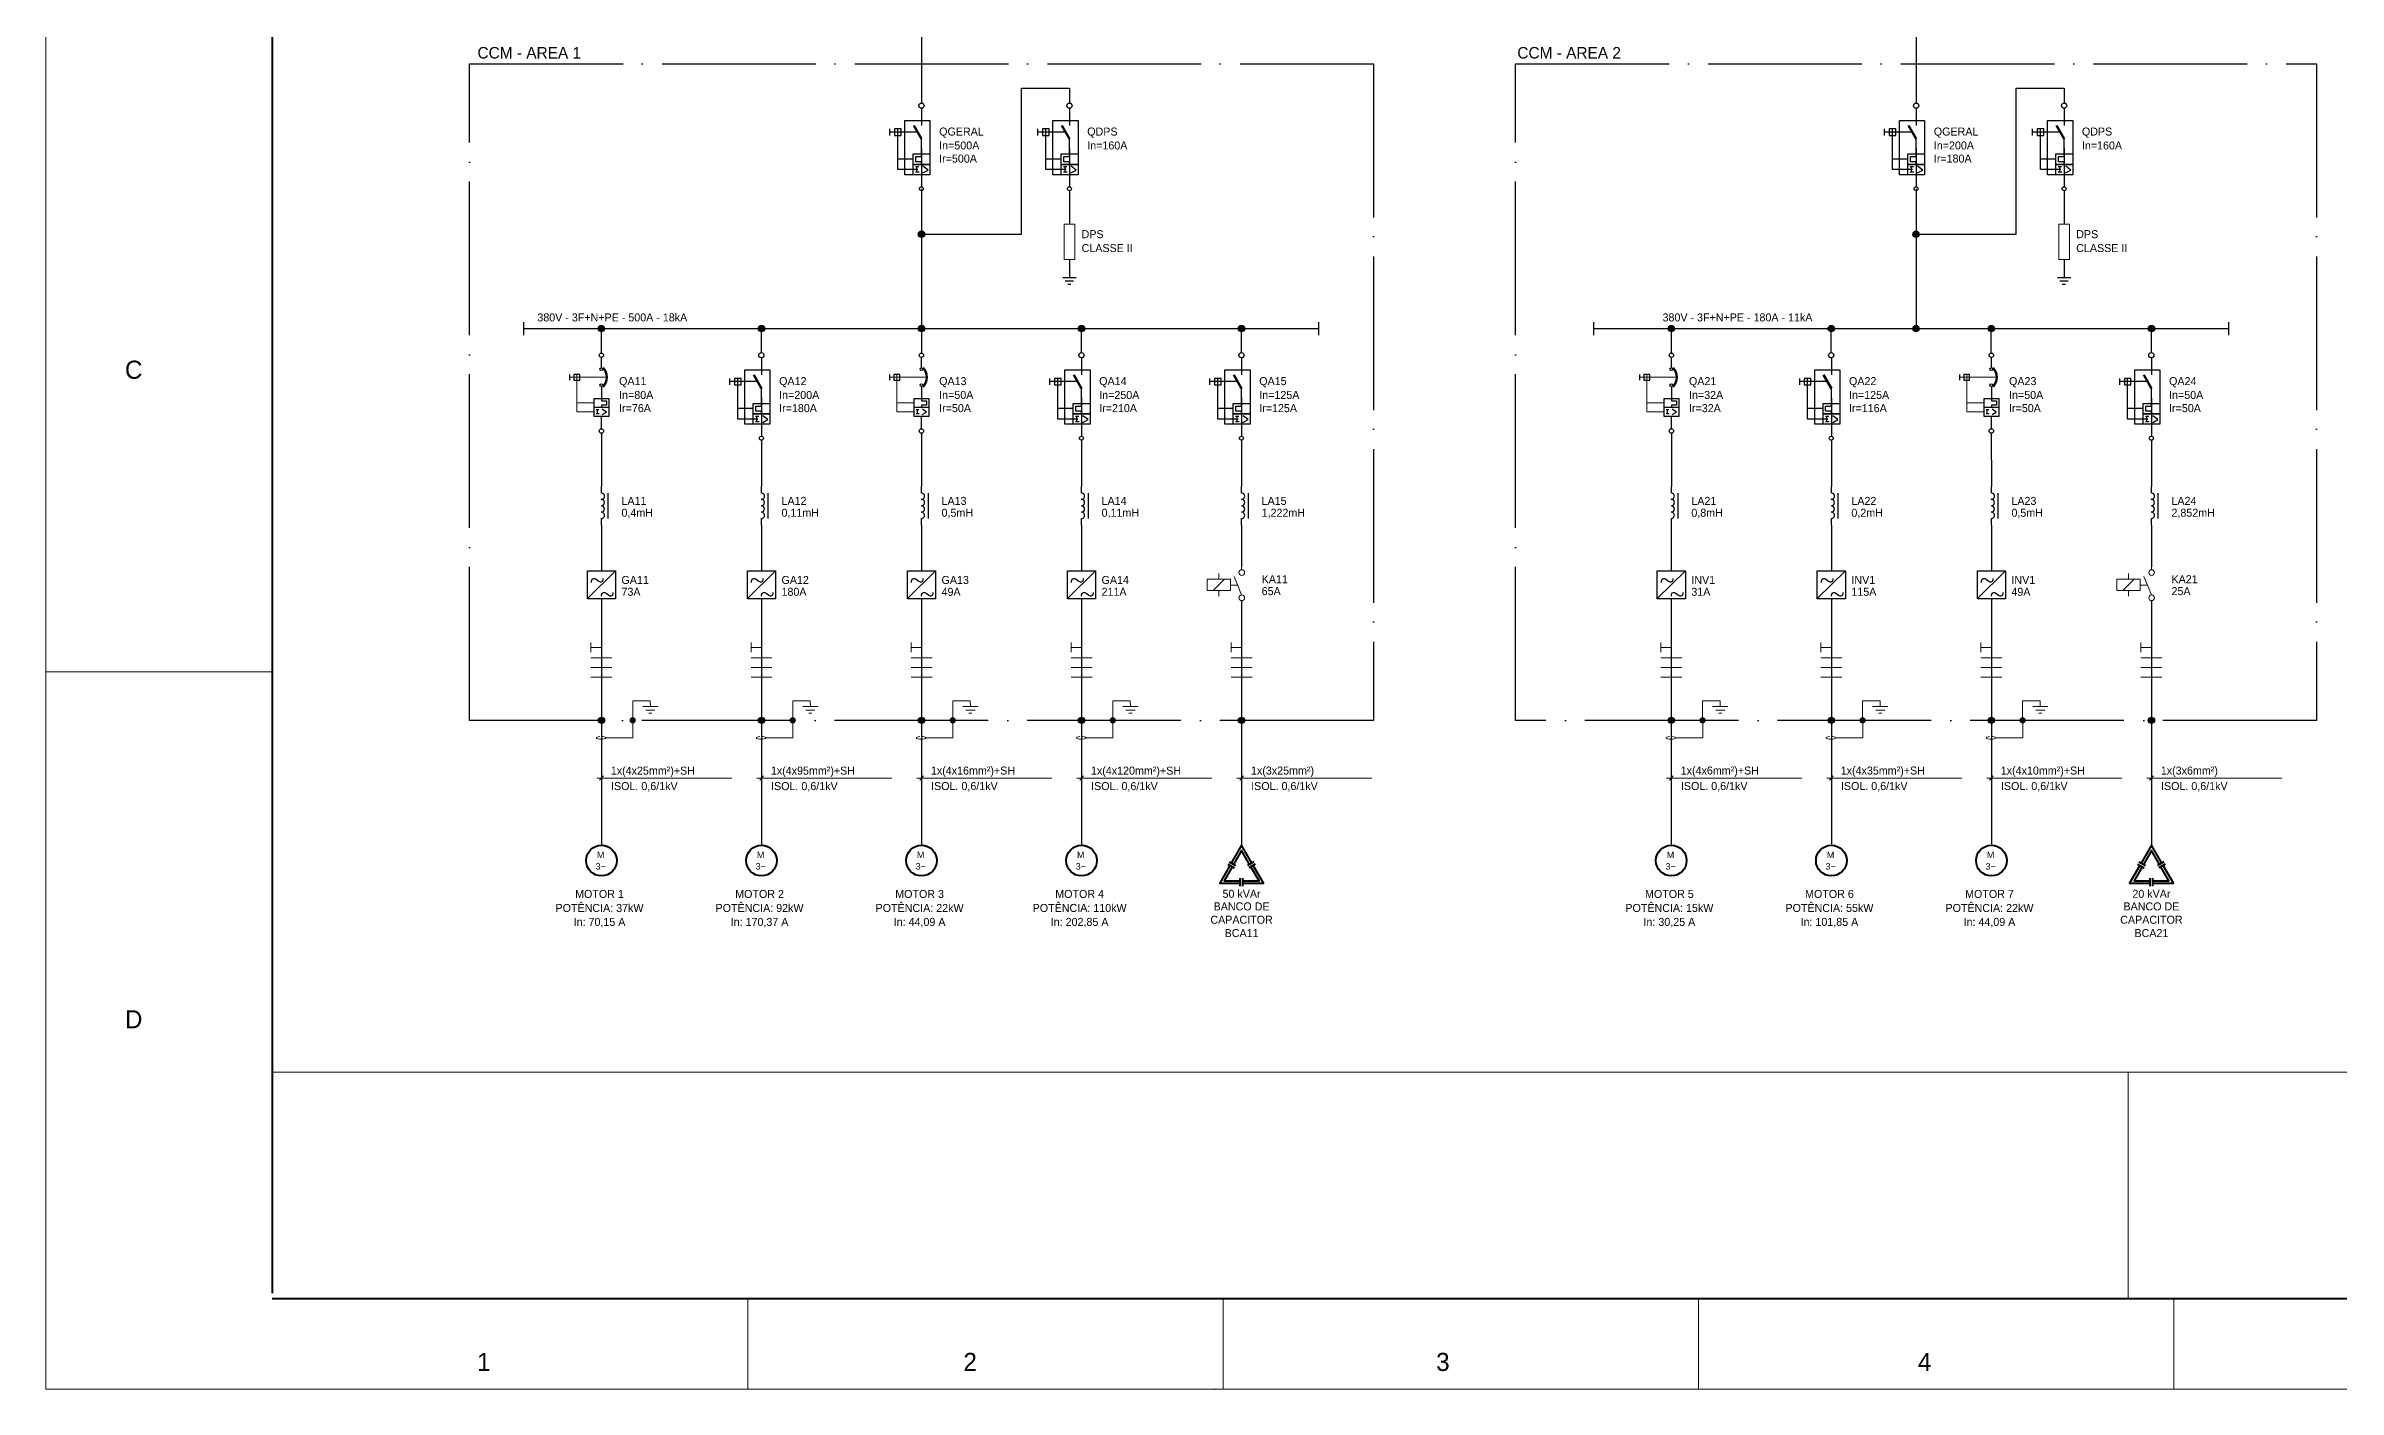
# Model space of a CAD drawing. Header units: millimetres. Extents: x 0 to 3814, y 0 to 420.
# Drawn here: x 1932 to 2290.1, y 0.1 to 209.9 of the extents above; entities that cross this region are included whole.
import ezdxf
from ezdxf.enums import TextEntityAlignment as Align

# ---------------------------------------------------------------- set-up
doc = ezdxf.new("R2010")
doc.units = ezdxf.units.MM
doc.linetypes.add('ACAD_ISO04W100', pattern=[30, 24, -3, 0, -3])
for name, color, linetype in [('CABOS', 7, 'Continuous'), ('CAIXA DE IDENT.', 7, 'ACAD_ISO04W100'), ('COMPONENTES', 7, 'Continuous'), ('Geometria', 7, 'Continuous'), ('PDF2_E-TXT20', 7, 'Continuous'), ('ROTAS', 1, 'Continuous'), ('TEXTO DES.', 7, 'Continuous')]:
    doc.layers.add(name, color=color, linetype=linetype)
doc.styles.add('PDF ArialMT', font='arial.ttf')
doc.styles.add('Style-INTL_ENGINEERING', font='INTL_ENGINEERING.shx')

# ---------------------------------------------------------------- blocks, each defined once
blk = doc.blocks.new('DISJ. CX. MOLDADA')
at = {"layer": 'COMPONENTES', "lineweight": 30}
for points in [[(6109.63, -961.07), (6109.63, -966.03), (6109.63, -968.14)], [(6096.45, -972.34), (6096.45, -969.58)], [(6108.02, -970.94), (6096.45, -970.94)], [(6108.15, -986.56), (6099.73, -986.56), (6099.73, -969.58)], [(6109.63, -984.4), (6109.63, -983.3), (6107.26, -983.3), (6107.26, -981.14), (6109.63, -981.14), (6109.63, -980.04), (6109.63, -973.77)], [(6106.16, -982.2), (6099.73, -982.2)], [(6109.63, -977.8), (6109.63, -993.76)], [(6107.13, -985.33), (6108.53, -985.33)], [(6107.13, -987.53), (6108.66, -987.53)], [(6107.73, -987.53), (6107.73, -985.33)], [(6110.18, -987.91), (6112.34, -986.73), (6110.23, -985.16)]]:
    blk.add_lwpolyline(points, dxfattribs=at)
for points in [[(6101.11, -969.58), (6098.35, -969.58), (6098.35, -972.34), (6101.11, -972.34)], [(6113.15, -988.72), (6102.69, -988.72), (6102.69, -966.03), (6113.15, -966.03)], [(6106.16, -980.04), (6113.15, -980.04), (6113.15, -984.4), (6106.16, -984.4)], [(6106.16, -984.4), (6113.15, -984.4), (6113.15, -988.72), (6106.16, -988.72)]]:
    blk.add_lwpolyline(points, close=True, dxfattribs=at)
at = {"layer": 'COMPONENTES', "lineweight": 50}
blk.add_lwpolyline([(6109.63, -973.77), (6106.41, -968.14)], dxfattribs=at)
at = {"layer": 'COMPONENTES', "lineweight": 30}
for centre, radius in [((6109.59, -959.94), 1.08), ((6109.59, -994.53), 0.826)]:
    blk.add_circle(centre, radius, dxfattribs=at)
blk = doc.blocks.new('DPS')
at = {"layer": 'COMPONENTES', "lineweight": 9}
blk.add_lwpolyline([(6107.39, -1001.64), (6111.88, -1001.64), (6111.88, -1016.33), (6107.39, -1016.33)], close=True, dxfattribs=at)
at = {"layer": 'COMPONENTES', "lineweight": 30}
for points in [[(6109.63, -1016.33), (6109.63, -1023.95)], [(6112.43, -1023.95), (6106.88, -1023.95)], [(6111.28, -1025.3), (6107.85, -1025.3)], [(6110.23, -1026.7), (6108.87, -1026.7)]]:
    blk.add_lwpolyline(points, dxfattribs=at)
blk = doc.blocks.new('Indutância')
at = {"layer": 'COMPONENTES', "lineweight": 30}
for p, q in [((5383.17, -1082.37), (5383.17, -1080.38)), ((5383.17, -1092.39), (5383.17, -1090.37))]:
    blk.add_line(p, q, dxfattribs=at)
blk.add_lwpolyline([(5383.12, -1088.36, 1), (5383.12, -1086.35, 1), (5383.12, -1084.34)], format="xyb", dxfattribs=at)
blk.add_lwpolyline([(5385.19, -1082.37), (5385.19, -1090.37)], dxfattribs=at)
for centre in [(5383.12, -1083.36), (5383.12, -1089.35)]:
    blk.add_arc(centre, 1.01, 269.99999, 90.00001, dxfattribs=at)
blk = doc.blocks.new('Inversor')
at = {"layer": 'COMPONENTES', "lineweight": 30}
for points in [[(5353.2, -1116.54), (5344.42, -1125.13)], [(5345.71, -1120.12), (5345.71, -1119.72), (5345.92, -1119.1), (5346.33, -1118.89), (5346.73, -1118.89), (5347.13, -1119.1), (5347.96, -1119.72), (5348.36, -1119.93), (5348.76, -1119.93), (5349.18, -1119.72), (5349.37, -1119.31), (5349.37, -1118.89)], [(5348.82, -1124.46), (5348.82, -1124.06), (5349.01, -1123.44), (5349.44, -1123.25), (5349.84, -1123.25), (5350.24, -1123.44), (5351.07, -1124.06), (5351.47, -1124.27), (5351.87, -1124.27), (5352.27, -1124.06), (5352.49, -1123.65), (5352.49, -1123.25)]]:
    blk.add_lwpolyline(points, dxfattribs=at)
blk.add_lwpolyline([(5344.42, -1116.54), (5353.2, -1116.54), (5353.2, -1125.22), (5344.42, -1125.22)], close=True, dxfattribs=at)
blk = doc.blocks.new('disjuntor motor')
at = {"layer": 'COMPONENTES', "lineweight": 30}
for points in [[(5611.23, -947.57), (5611.23, -944.35)], [(5601.35, -951.42), (5601.35, -949.64)], [(5611.23, -953.5), (5611.23, -957.14), (5611.23, -957.86), (5612.8, -957.86), (5612.8, -959.25), (5611.23, -959.25), (5611.23, -959.97)], [(5613.52, -959.97), (5608.95, -959.97)], [(5609.56, -960.57), (5610.41, -960.57)], [(5609.56, -961.88), (5610.49, -961.88)], [(5609.92, -961.88), (5609.92, -960.57)], [(5611.23, -966.66), (5611.23, -962.79)], [(5611.42, -962.13), (5612.74, -961.41), (5611.47, -960.44)]]:
    blk.add_lwpolyline(points, dxfattribs=at)
at = {"layer": 'COMPONENTES', "lineweight": 15}
for points in [[(5612.93, -950.53), (5601.35, -950.53)], [(5608.95, -961.37), (5603.49, -961.37), (5603.49, -949.64)], [(5608.95, -958.55), (5603.49, -958.55)]]:
    blk.add_lwpolyline(points, dxfattribs=at)
at = {"layer": 'COMPONENTES', "lineweight": 30}
for points in [[(5604.4, -949.64), (5602.6, -949.64), (5602.6, -951.42), (5604.4, -951.42)], [(5613.52, -957.14), (5613.52, -962.79), (5608.95, -962.79), (5608.95, -957.14)]]:
    blk.add_lwpolyline(points, close=True, dxfattribs=at)
for centre, radius in [((5611.18, -943.64), 0.688), ((5611.18, -947.98), 0.434), ((5611.18, -953.02), 0.434), ((5611.18, -967.31), 0.688)]:
    blk.add_circle(centre, radius, dxfattribs=at)
at = {"layer": 'COMPONENTES', "lineweight": 50}
blk.add_arc((5608.43, -950.5), 4.43, 318.04321, 41.95679, dxfattribs=at)
blk = doc.blocks.new('ATERRAMENTO')
at = {"layer": 'ROTAS'}
h = blk.add_hatch(color=256, dxfattribs=at)
h.dxf.hatch_style = 1
h.paths.add_polyline_path([(6647.54, -699.87, 1), (6649.51, -699.87, 1)])
at = {"layer": 'PDF2_E-TXT20', "lineweight": 9}
blk.add_line((6640.17, -705.36), (6648.56, -705.36), dxfattribs=at)
for points in [[(6654.04, -695.59), (6654, -693.83), (6648.52, -693.83), (6648.56, -705.36)], [(6651.67, -695.59), (6656.44, -695.59)], [(6652.63, -696.65), (6655.48, -696.65)], [(6653.58, -697.68), (6654.53, -697.68)]]:
    blk.add_lwpolyline(points, dxfattribs=at)
for points in [[(6638.21, -704.92), (6637.5, -704.98), (6637.06, -705.19), (6637.17, -705.4)], [(6637.17, -705.4), (6637.28, -705.61), (6637.92, -705.77), (6638.66, -705.77)], [(6638.66, -705.77), (6639.41, -705.77), (6640.05, -705.61), (6640.16, -705.4)], [(6640.16, -705.4), (6640.27, -705.19), (6639.83, -704.98), (6639.11, -704.92)]]:
    blk.add_open_spline(points, degree=3, dxfattribs=at)
blk = doc.blocks.new('MOTOR TRI')
at = {"layer": 'COMPONENTES', "lineweight": 40}
blk.add_circle((6638.76, -725.71), 4.79, dxfattribs=at)
at = {"layer": 'COMPONENTES', "char_height": 2.01, "attachment_point": 4, "style": 'PDF ArialMT'}
for s, insert in [('M', (6637.35, -723.9)), ('3~', (6636.93, -727.52))]:
    blk.add_mtext(s, dxfattribs=dict(at, insert=insert))
blk = doc.blocks.new('CONTATOR')
at = {"layer": 'Geometria', "color": 9, "lineweight": 13, "true_color": 0xbababa}
for points in [[(2280.37, 133.03), (2284, 133.03), (2284, 131.21), (2280.37, 131.21)], [(2280.37, 133.03), (2284, 133.03), (2284, 131.21), (2280.37, 131.21)], [(2280.37, 133.03), (2284, 133.03), (2284, 131.21), (2280.37, 131.21)], [(2280.37, 133.03), (2284, 133.03), (2284, 131.21), (2280.37, 131.21)], [(2283.06, 133.03), (2281.3, 131.21)], [(2282.18, 133.91), (2282.18, 133.03)], [(2284.57, 133.44), (2285.76, 130.54)], [(2282.18, 130.33), (2282.18, 131.21)], [(2284, 132.09), (2285.14, 132.09)]]:
    blk.add_lwpolyline(points, close=True, dxfattribs=at)
for points in [[(2281.3, 131.21), (2283.06, 133.03)], [(2282.18, 133.03), (2282.18, 133.91)], [(2285.76, 130.54), (2284.57, 133.44)], [(2285.76, 134.48), (2285.76, 134.94)], [(2282.18, 131.21), (2282.18, 130.33)], [(2285.14, 132.09), (2284, 132.09)], [(2285.76, 129.19), (2285.76, 129.66)]]:
    blk.add_lwpolyline(points, dxfattribs=at)
for centre in [(2285.78, 134.04), (2285.78, 134.04), (2285.78, 134.04), (2285.78, 130.1), (2285.78, 130.1), (2285.78, 130.1)]:
    blk.add_circle(centre, 0.44, dxfattribs=at)
blk = doc.blocks.new('BANCO DE CAPACITOR')
at = {"layer": 'COMPONENTES', "lineweight": 40}
for points in [[(5775.36, -1206.42), (5772.12, -1200.83), (5768.9, -1206.42)], [(5774.64, -1206.82), (5772.12, -1202.46), (5769.6, -1206.82)], [(5768.5, -1207.12), (5765.28, -1212.71), (5771.72, -1212.71)], [(5769.2, -1207.52), (5766.68, -1211.9), (5771.72, -1211.9)], [(5767.82, -1206.74), (5769.84, -1207.88)], [(5768.23, -1206.02), (5770.24, -1207.18)], [(5772.55, -1212.71), (5778.98, -1212.71), (5775.76, -1207.12)], [(5772.55, -1211.9), (5777.58, -1211.9), (5775.06, -1207.52)], [(5775.95, -1206.06), (5774.01, -1207.2)], [(5776.38, -1206.76), (5774.41, -1207.9)], [(5771.72, -1213.57), (5771.72, -1211.14)], [(5772.55, -1213.57), (5772.55, -1211.14)]]:
    blk.add_lwpolyline(points, dxfattribs=at)

msp = doc.modelspace()

# ---------------------------------------------------------------- hatches: boundary and pattern name
at = {"layer": 'ROTAS'}
h = msp.add_hatch(color=256, dxfattribs=at)
h.dxf.hatch_style = 1
h.paths.add_polyline_path([(2068.26, 180.48, 1), (2069.26, 180.48, 1)])
h = msp.add_hatch(color=256, dxfattribs=at)
h.dxf.hatch_style = 1
h.paths.add_polyline_path([(2223.63, 180.48, 1), (2224.63, 180.48, 1)])
h = msp.add_hatch(color=256, dxfattribs=at)
h.dxf.hatch_style = 1
h.paths.add_polyline_path([(2018.26, 165.74, 1), (2019.26, 165.74, 1)])
h = msp.add_hatch(color=256, dxfattribs=at)
h.dxf.hatch_style = 1
h.paths.add_polyline_path([(2043.27, 165.74, 1), (2044.27, 165.74, 1)])
h = msp.add_hatch(color=256, dxfattribs=at)
h.dxf.hatch_style = 1
h.paths.add_polyline_path([(2068.26, 165.74, 1), (2069.26, 165.74, 1)])
h = msp.add_hatch(color=256, dxfattribs=at)
h.dxf.hatch_style = 1
h.paths.add_polyline_path([(2093.26, 165.74, 1), (2094.26, 165.74, 1)])
h = msp.add_hatch(color=256, dxfattribs=at)
h.dxf.hatch_style = 1
h.paths.add_polyline_path([(2118.27, 165.74, 1), (2119.27, 165.74, 1)])
h = msp.add_hatch(color=256, dxfattribs=at)
h.dxf.hatch_style = 1
h.paths.add_polyline_path([(2185.41, 165.74, 1), (2186.41, 165.74, 1)])
h = msp.add_hatch(color=256, dxfattribs=at)
h.dxf.hatch_style = 1
h.paths.add_polyline_path([(2210.39, 165.74, 1), (2211.39, 165.74, 1)])
h = msp.add_hatch(color=256, dxfattribs=at)
h.dxf.hatch_style = 1
h.paths.add_polyline_path([(2223.63, 165.74, 1), (2224.63, 165.74, 1)])
h = msp.add_hatch(color=256, dxfattribs=at)
h.dxf.hatch_style = 1
h.paths.add_polyline_path([(2235.39, 165.74, 1), (2236.39, 165.74, 1)])
h = msp.add_hatch(color=256, dxfattribs=at)
h.dxf.hatch_style = 1
h.paths.add_polyline_path([(2260.41, 165.74, 1), (2261.41, 165.74, 1)])
h = msp.add_hatch(color=256, dxfattribs=at)
h.dxf.hatch_style = 1
h.paths.add_polyline_path([(2018.27, 104.54, 1), (2019.27, 104.54, 1)])
h = msp.add_hatch(color=256, dxfattribs=at)
h.dxf.hatch_style = 1
h.paths.add_polyline_path([(2043.27, 104.54, 1), (2044.27, 104.54, 1)])
h = msp.add_hatch(color=256, dxfattribs=at)
h.dxf.hatch_style = 1
h.paths.add_polyline_path([(2068.27, 104.54, 1), (2069.27, 104.54, 1)])
h = msp.add_hatch(color=256, dxfattribs=at)
h.dxf.hatch_style = 1
h.paths.add_polyline_path([(2093.27, 104.54, 1), (2094.27, 104.54, 1)])
h = msp.add_hatch(color=256, dxfattribs=at)
h.dxf.hatch_style = 1
h.paths.add_polyline_path([(2118.27, 104.54, 1), (2119.27, 104.54, 1)])
h = msp.add_hatch(color=256, dxfattribs=at)
h.dxf.hatch_style = 1
h.paths.add_polyline_path([(2185.4, 104.54, 1), (2186.4, 104.54, 1)])
h = msp.add_hatch(color=256, dxfattribs=at)
h.dxf.hatch_style = 1
h.paths.add_polyline_path([(2210.4, 104.54, 1), (2211.4, 104.54, 1)])
h = msp.add_hatch(color=256, dxfattribs=at)
h.dxf.hatch_style = 1
h.paths.add_polyline_path([(2235.4, 104.54, 1), (2236.4, 104.54, 1)])
h = msp.add_hatch(color=256, dxfattribs=at)
h.dxf.hatch_style = 1
h.paths.add_polyline_path([(2260.4, 104.54, 1), (2261.4, 104.54, 1)])

# ---------------------------------------------------------------- linework, layer by layer
at = {"color": 7, "linetype": 'Continuous', "lineweight": 0}
for p, q in [((1931.98, 0.05), (1931.98, 420.1)), ((1967.39, 112.13), (1932.04, 112.13)), ((1967.34, 49.55), (2257.26, 49.55)), ((2257.26, 14.26), (2257.26, 49.55)), ((2257.26, 49.55), (2511.84, 49.55)), ((2041.64, 0.05), (2041.64, 14.2)), ((2115.89, 0.05), (2115.89, 14.2)), ((2190.14, 0.05), (2190.14, 14.2)), ((2264.39, 14.2), (2264.39, 10.83)), ((2264.39, 0.05), (2264.39, 14.16)), ((2525.98, 0.05), (1931.98, 0.05)), ((2115.89, 0.05), (2115.89, 2.98))]:
    msp.add_line(p, q, dxfattribs=at)
at = {"color": 7, "linetype": 'Continuous', "lineweight": 40}
for p, q in [((1967.34, 405.95), (1967.34, 15.04)), ((2511.84, 14.16), (1967.34, 14.16))]:
    msp.add_line(p, q, dxfattribs=at)
at = {"color": 7, "linetype": 'Continuous', "lineweight": 0}
msp.add_point((2114.64, 0.05), dxfattribs=at)
at = {"layer": 'CAIXA DE IDENT.'}
for points in [[(1998.14, 207.11), (2139.37, 207.11), (2139.37, 104.54), (1998.14, 104.54)], [(2161.57, 207.11), (2286.69, 207.11), (2286.69, 104.54), (2161.57, 104.54)]]:
    msp.add_lwpolyline(points, close=True, dxfattribs=at)
at = {"layer": 'PDF2_E-TXT20', "lineweight": 9}
for points in [[(2017.14, 116.68), (2017.14, 115.17)], [(2017.14, 115.92), (2018.77, 115.92)], [(2042.14, 116.68), (2042.14, 115.17)], [(2042.14, 115.92), (2043.77, 115.92)], [(2067.14, 116.68), (2067.14, 115.17)], [(2067.14, 115.92), (2068.77, 115.92)], [(2092.14, 116.68), (2092.14, 115.17)], [(2092.14, 115.92), (2093.77, 115.92)], [(2117.14, 116.68), (2117.14, 115.17)], [(2117.14, 115.92), (2118.77, 115.92)], [(2184.27, 116.68), (2184.27, 115.17)], [(2184.27, 115.92), (2185.9, 115.92)], [(2209.27, 116.68), (2209.27, 115.17)], [(2209.27, 115.92), (2210.9, 115.92)], [(2234.27, 116.68), (2234.27, 115.17)], [(2234.27, 115.92), (2235.9, 115.92)], [(2259.27, 116.68), (2259.27, 115.17)], [(2259.27, 115.92), (2260.9, 115.92)], [(2017.14, 114.33), (2020.41, 114.33)], [(2020.41, 112.82), (2017.14, 112.82), (2020.41, 112.82)], [(2020.41, 111.3), (2017.14, 111.3), (2020.41, 111.3)], [(2042.14, 114.33), (2045.41, 114.33)], [(2045.41, 112.82), (2042.14, 112.82), (2045.41, 112.82)], [(2045.41, 111.3), (2042.14, 111.3), (2045.41, 111.3)], [(2067.14, 114.33), (2070.41, 114.33)], [(2070.41, 112.82), (2067.14, 112.82), (2070.41, 112.82)], [(2070.41, 111.3), (2067.14, 111.3), (2070.41, 111.3)], [(2092.14, 114.33), (2095.41, 114.33)], [(2095.41, 112.82), (2092.14, 112.82), (2095.41, 112.82)], [(2095.41, 111.3), (2092.14, 111.3), (2095.41, 111.3)], [(2117.14, 114.33), (2120.41, 114.33)], [(2120.41, 112.82), (2117.14, 112.82), (2120.41, 112.82)], [(2120.41, 111.3), (2117.14, 111.3), (2120.41, 111.3)], [(2184.27, 114.33), (2187.54, 114.33)], [(2187.54, 112.82), (2184.27, 112.82), (2187.54, 112.82)], [(2187.54, 111.3), (2184.27, 111.3), (2187.54, 111.3)], [(2209.27, 114.33), (2212.54, 114.33)], [(2212.54, 112.82), (2209.27, 112.82), (2212.54, 112.82)], [(2212.54, 111.3), (2209.27, 111.3), (2212.54, 111.3)], [(2234.27, 114.33), (2237.54, 114.33)], [(2237.54, 112.82), (2234.27, 112.82), (2237.54, 112.82)], [(2237.54, 111.3), (2234.27, 111.3), (2237.54, 111.3)], [(2259.27, 114.33), (2262.54, 114.33)], [(2262.54, 112.82), (2259.27, 112.82), (2262.54, 112.82)], [(2262.54, 111.3), (2259.27, 111.3), (2262.54, 111.3)]]:
    msp.add_lwpolyline(points, dxfattribs=at)
at = {"layer": 'ROTAS'}
for p, q in [((2224.13, 248.13), (2224.13, 200.97)), ((2068.76, 215.89), (2068.76, 200.97)), ((2084.39, 180.48), (2084.39, 203.33)), ((2084.39, 203.33), (2091.89, 203.33)), ((2091.89, 203.33), (2091.89, 200.97)), ((2239.76, 180.48), (2239.76, 203.33)), ((2239.76, 203.33), (2247.26, 203.33)), ((2247.26, 203.33), (2247.26, 200.97)), ((2068.76, 187.6), (2068.76, 161.98)), ((2224.13, 187.6), (2224.13, 165.74)), ((2068.76, 180.48), (2084.39, 180.48)), ((2224.13, 180.48), (2239.76, 180.48)), ((2006.65, 164.74), (2006.65, 166.74)), ((2006.65, 165.74), (2130.86, 165.74)), ((2018.76, 161.98), (2018.76, 165.74)), ((2043.77, 161.98), (2043.77, 165.74)), ((2093.76, 161.98), (2093.76, 165.74)), ((2118.77, 161.98), (2118.77, 165.74)), ((2130.86, 164.74), (2130.86, 166.74)), ((2173.8, 164.74), (2173.8, 166.74)), ((2173.8, 165.74), (2273, 165.74)), ((2185.91, 161.98), (2185.91, 165.74)), ((2210.89, 161.98), (2210.89, 165.74)), ((2235.89, 161.98), (2235.89, 165.74)), ((2260.91, 161.98), (2260.91, 165.74)), ((2273, 164.74), (2273, 166.74)), ((2018.76, 149.4), (2018.77, 141.05)), ((2043.77, 148.3), (2043.77, 141.05)), ((2068.76, 149.4), (2068.77, 141.05)), ((2093.77, 148.3), (2093.77, 141.05)), ((2118.77, 148.3), (2118.77, 141.05)), ((2185.91, 149.4), (2185.92, 141.05)), ((2210.9, 148.3), (2210.9, 141.05)), ((2235.89, 149.4), (2235.9, 141.05)), ((2260.9, 148.3), (2260.9, 141.05)), ((2018.77, 135.04), (2018.77, 127.88)), ((2043.77, 135.04), (2043.77, 127.88)), ((2068.77, 135.04), (2068.77, 127.88)), ((2093.77, 135.04), (2093.77, 127.88)), ((2118.77, 135.04), (2118.77, 128.54)), ((2185.9, 135.04), (2185.9, 127.88)), ((2210.9, 135.04), (2210.9, 127.88)), ((2235.9, 135.04), (2235.9, 127.88)), ((2260.9, 135.04), (2260.9, 128.54)), ((2018.77, 123.54), (2018.77, 104.54)), ((2043.77, 123.54), (2043.77, 104.54)), ((2068.77, 123.54), (2068.77, 104.54)), ((2093.77, 123.54), (2093.77, 104.54)), ((2118.77, 123.25), (2118.77, 104.54)), ((2185.9, 123.54), (2185.9, 104.54)), ((2210.9, 123.54), (2210.9, 104.54)), ((2235.9, 123.54), (2235.9, 104.54)), ((2260.93, 123.25), (2260.9, 104.54)), ((2018.77, 104.54), (2018.77, 85.03)), ((2043.77, 104.54), (2043.77, 85.03)), ((2068.77, 104.54), (2068.77, 85.03)), ((2093.77, 104.54), (2093.77, 85.03)), ((2118.77, 104.54), (2118.77, 85.03)), ((2185.9, 104.54), (2185.9, 85.03)), ((2210.9, 104.54), (2210.9, 85.03)), ((2235.9, 104.54), (2235.9, 85.03)), ((2260.9, 104.54), (2260.9, 85.03))]:
    msp.add_line(p, q, dxfattribs=at)
at = {"layer": 'ROTAS', "lineweight": 30}
for points in [[(2091.89, 187.29), (2091.89, 182.04)], [(2247.26, 187.29), (2247.26, 182.04)]]:
    msp.add_lwpolyline(points, dxfattribs=at)
at = {"layer": 'ROTAS', "lineweight": 9}
for points in [[(2018.04, 95.52), (2039.14, 95.52)], [(2018.49, 95.2), (2019.07, 95.85)], [(2043.04, 95.52), (2064.14, 95.52)], [(2043.49, 95.2), (2044.07, 95.85)], [(2068.04, 95.52), (2089.14, 95.52)], [(2068.49, 95.2), (2069.07, 95.85)], [(2093.04, 95.52), (2114.14, 95.52)], [(2093.49, 95.2), (2094.07, 95.85)], [(2118.04, 95.52), (2139.14, 95.52)], [(2118.49, 95.2), (2119.07, 95.85)], [(2185.17, 95.52), (2206.27, 95.52)], [(2185.62, 95.2), (2186.2, 95.85)], [(2210.17, 95.52), (2231.27, 95.52)], [(2210.62, 95.2), (2211.2, 95.85)], [(2235.17, 95.52), (2256.27, 95.52)], [(2235.62, 95.2), (2236.2, 95.85)], [(2260.17, 95.52), (2281.27, 95.52)], [(2260.62, 95.2), (2261.2, 95.85)]]:
    msp.add_lwpolyline(points, dxfattribs=at)
at = {"layer": 'ROTAS'}
for centre in [(2068.76, 180.48), (2224.13, 180.48), (2018.76, 165.74), (2043.77, 165.74), (2068.76, 165.74), (2093.76, 165.74), (2118.77, 165.74), (2185.91, 165.74), (2210.89, 165.74), (2224.13, 165.74), (2235.89, 165.74), (2260.91, 165.74), (2018.77, 104.54), (2043.77, 104.54), (2068.77, 104.54), (2093.77, 104.54), (2118.77, 104.54), (2185.9, 104.54), (2210.9, 104.54), (2235.9, 104.54), (2260.9, 104.54)]:
    msp.add_circle(centre, 0.5, dxfattribs=at)

# ---------------------------------------------------------------- block references
at = {"xscale": 0.5, "yscale": 0.5, "zscale": 0.5}
for p in [(-767.29, 685.44), (-625.16, 685.44)]:
    msp.add_blockref('BANCO DE CAPACITOR', p, dxfattribs=at)
at = {"layer": 'CAIXA DE IDENT.', "xscale": 0.5, "yscale": 0.5, "zscale": 0.5}
for p in [(-1300.61, 445.48), (-1275.61, 445.48), (-1250.61, 445.48), (-1225.61, 445.48), (-1133.48, 445.48), (-1108.48, 445.48), (-1083.48, 445.48)]:
    msp.add_blockref('MOTOR TRI', p, dxfattribs=at)
at = {"layer": 'COMPONENTES'}
for name, p, xscale, yscale, zscale in [('DISJ. CX. MOLDADA', (-222.34, 560.54), 0.375, 0.375, 0.375), ('DISJ. CX. MOLDADA', (-199.21, 560.54), 0.375, 0.375, 0.375), ('DISJ. CX. MOLDADA', (-66.96, 560.54), 0.375, 0.375, 0.375), ('DISJ. CX. MOLDADA', (-43.83, 560.54), 0.375, 0.375, 0.375), ('DPS', (-199.22, 557.65), 0.375, 0.375, 0.375), ('DPS', (-43.85, 557.65), 0.375, 0.375, 0.375), ('DISJ. CX. MOLDADA', (-247.34, 521.56), 0.375, 0.375, 0.375), ('DISJ. CX. MOLDADA', (-197.34, 521.56), 0.375, 0.375, 0.375), ('DISJ. CX. MOLDADA', (-172.34, 521.56), 0.375, 0.375, 0.375), ('DISJ. CX. MOLDADA', (-80.21, 521.56), 0.375, 0.375, 0.375), ('DISJ. CX. MOLDADA', (-30.21, 521.56), 0.375, 0.375, 0.375), ('ATERRAMENTO', (-1300.61, 454.48), 0.5, 0.5, 0.5), ('ATERRAMENTO', (-1275.61, 454.48), 0.5, 0.5, 0.5), ('ATERRAMENTO', (-1250.61, 454.48), 0.5, 0.5, 0.5), ('ATERRAMENTO', (-1225.61, 454.48), 0.5, 0.5, 0.5), ('ATERRAMENTO', (-1133.48, 454.48), 0.5, 0.5, 0.5), ('ATERRAMENTO', (-1108.48, 454.48), 0.5, 0.5, 0.5), ('ATERRAMENTO', (-1083.48, 454.48), 0.5, 0.5, 0.5)]:
    msp.add_blockref(name, p, dxfattribs=dict(at, xscale=xscale, yscale=yscale, zscale=zscale))
at = {"layer": 'ROTAS', "xscale": 0.5, "yscale": 0.5, "zscale": 0.5}
for name, p in [('disjuntor motor', (-786.83, 633.4)), ('disjuntor motor', (-736.83, 633.4)), ('disjuntor motor', (-619.68, 633.4)), ('disjuntor motor', (-569.7, 633.4)), ('Indutância', (-672.81, 681.24)), ('Indutância', (-647.81, 681.24)), ('Indutância', (-622.81, 681.24)), ('Indutância', (-597.81, 681.24)), ('Indutância', (-572.81, 681.24)), ('Indutância', (-505.68, 681.24)), ('Indutância', (-480.68, 681.24)), ('Indutância', (-455.68, 681.24)), ('Indutância', (-430.68, 681.24)), ('Inversor', (-655.63, 686.15)), ('Inversor', (-630.63, 686.15)), ('Inversor', (-605.63, 686.15)), ('Inversor', (-580.63, 686.15)), ('Inversor', (-488.5, 686.15)), ('Inversor', (-463.5, 686.15)), ('Inversor', (-438.5, 686.15))]:
    msp.add_blockref(name, p, dxfattribs=at)
at = {"layer": 'ROTAS'}
for p in [(-166.98, -6.41), (-24.85, -6.41)]:
    msp.add_blockref('CONTATOR', p, dxfattribs=at)

# ---------------------------------------------------------------- texts
at = {"color": 7, "linetype": 'Continuous', "lineweight": 0, "style": 'Style-INTL_ENGINEERING'}
for s, p in [('C', (1945.7, 159.32)), ('D', (1945.7, 57.84)), ('1', (2000.4, 4.31)), ('2', (2076.37, 4.31)), ('3', (2150.22, 4.31)), ('4', (2225.48, 4.31))]:
    msp.add_text(s, height=2.83, dxfattribs=at).set_placement(p, align=Align.MIDDLE_CENTER)
at = {"layer": 'CABOS', "style": 'Style-INTL_ENGINEERING'}
for s, p in [('1x(4x25mm²)+SH', (2020.24, 96.06)), ('1x(4x95mm²)+SH', (2045.24, 96.06)), ('1x(4x16mm²)+SH', (2070.24, 96.07)), ('1x(4x120mm²)+SH', (2095.24, 96.06)), ('1x(3x25mm²)', (2120.24, 96.07)), ('1x(4x6mm²)+SH', (2187.37, 96.07)), ('1x(4x35mm²)+SH', (2212.37, 96.07)), ('1x(4x10mm²)+SH', (2237.37, 96.07)), ('1x(3x6mm²)', (2262.37, 96.07)), ('ISOL. 0,6/1kV', (2020.27, 93.64)), ('ISOL. 0,6/1kV', (2045.27, 93.64)), ('ISOL. 0,6/1kV', (2070.27, 93.65)), ('ISOL. 0,6/1kV', (2095.27, 93.64)), ('ISOL. 0,6/1kV', (2120.27, 93.65)), ('ISOL. 0,6/1kV', (2187.4, 93.65)), ('ISOL. 0,6/1kV', (2212.4, 93.65)), ('ISOL. 0,6/1kV', (2237.4, 93.65)), ('ISOL. 0,6/1kV', (2262.4, 93.65))]:
    msp.add_text(s, height=1.25, dxfattribs=at).set_placement(p)
at = {"layer": 'TEXTO DES.', "style": 'Style-INTL_ENGINEERING'}
for s, p in [('QGERAL', (2071.53, 195.9)), ('QDPS', (2094.66, 195.9)), ('QGERAL', (2226.91, 195.9)), ('QDPS', (2250.04, 195.9)), ('In=500A', (2071.53, 193.73)), ('In=160A', (2094.66, 193.73)), ('In=200A', (2226.91, 193.73)), ('In=160A', (2250.04, 193.73)), ('Ir=500A', (2071.53, 191.68)), ('Ir=180A', (2226.91, 191.68)), ('DPS', (2093.78, 179.87)), ('DPS', (2249.15, 179.87)), ('CLASSE II', (2093.78, 177.7)), ('CLASSE II', (2249.15, 177.7)), ('QA11', (2021.53, 156.91)), ('QA12', (2046.53, 156.91)), ('QA13', (2071.53, 156.91)), ('QA14', (2096.53, 156.91)), ('QA14', (2096.53, 156.91)), ('QA15', (2121.53, 156.91)), ('QA21', (2188.66, 156.91)), ('QA22', (2213.66, 156.91)), ('QA2', (2238.66, 156.91)), ('QA23', (2238.66, 156.91)), ('QA24', (2263.66, 156.91)), ('In=80A', (2021.53, 154.75)), ('In=200A', (2046.53, 154.75)), ('In=50A', (2071.53, 154.75)), ('In=250A', (2096.53, 154.75)), ('In=250A', (2096.53, 154.75)), ('In=125A', (2121.53, 154.75)), ('In=32A', (2188.66, 154.75)), ('In=125A', (2213.66, 154.75)), ('In=50A', (2238.66, 154.75)), ('In=50A', (2263.66, 154.75)), ('Ir=76A', (2021.53, 152.69)), ('Ir=180A', (2046.53, 152.69)), ('Ir=50A', (2071.53, 152.69)), ('Ir=210A', (2096.53, 152.69)), ('Ir=125A', (2121.53, 152.69)), ('Ir=32A', (2188.66, 152.69)), ('Ir=116A', (2213.66, 152.69)), ('Ir=50A', (2238.66, 152.69)), ('Ir=50A', (2263.66, 152.69)), ('0,4mH', (2021.9, 136.35)), ('LA11', (2021.9, 138.2)), ('0,11mH', (2046.9, 136.35)), ('LA12', (2046.9, 138.2)), ('0,5mH', (2071.9, 136.35)), ('LA13', (2071.9, 138.2)), ('0,11mH', (2096.9, 136.35)), ('LA14', (2096.9, 138.2)), ('1,222mH', (2121.9, 136.35)), ('LA15', (2121.9, 138.2)), ('0,8mH', (2189.03, 136.35)), ('LA21', (2189.03, 138.2)), ('0,2mH', (2214.03, 136.35)), ('LA22', (2214.03, 138.2)), ('0,5mH', (2239.03, 136.35)), ('LA23', (2239.03, 138.2)), ('2,852mH', (2264.03, 136.35)), ('LA24', (2264.03, 138.2)), ('GA11', (2021.9, 125.85)), ('GA12', (2046.9, 125.85)), ('GA13', (2071.9, 125.85)), ('GA14', (2096.9, 125.85)), ('65A', (2121.91, 124.1)), ('KA11', (2121.91, 125.96)), ('INV1', (2189.03, 125.85)), ('INV1', (2214.03, 125.85)), ('INV1', (2239.03, 125.85)), ('25A', (2264.04, 124.1)), ('KA21', (2264.04, 125.96)), ('73A', (2021.9, 124)), ('180A', (2046.9, 124)), ('49A', (2071.9, 124)), ('211A', (2096.9, 124)), ('31A', (2189.03, 124)), ('115A', (2214.03, 124)), ('49A', (2239.03, 124))]:
    msp.add_text(s, height=1.25, dxfattribs=at).set_placement(p)
for s, p in [('POTÊNCIA: 37kW', (2018.47, 74.23)), ('MOTOR 1', (2018.47, 76.42)), ('POTÊNCIA: 92kW', (2043.47, 74.23)), ('MOTOR 2', (2043.47, 76.42)), ('POTÊNCIA: 22kW', (2068.47, 74.23)), ('MOTOR 3', (2068.47, 76.42)), ('POTÊNCIA: 110kW', (2093.47, 74.23)), ('MOTOR 4', (2093.47, 76.42)), ('POTÊNCIA: 15kW', (2185.6, 74.23)), ('MOTOR 5', (2185.6, 76.42)), ('POTÊNCIA: 55kW', (2210.6, 74.23)), ('MOTOR 6', (2210.6, 76.42)), ('POTÊNCIA: 22kW', (2235.6, 74.23)), ('MOTOR 7', (2235.6, 76.42)), ('In: 70,15 A', (2018.47, 72.05)), ('In: 170,37 A', (2043.47, 72.05)), ('In: 44,09 A', (2068.47, 72.05)), ('In: 202,85 A', (2093.47, 72.05)), ('In: 30,25 A', (2185.6, 72.05)), ('In: 101,85 A', (2210.6, 72.05)), ('In: 44,09 A', (2235.6, 72.05))]:
    msp.add_text(s, height=1.25, dxfattribs=at).set_placement(p, align=Align.BOTTOM_CENTER)
for s, insert, char_height, attachment_point in [('CCM - AREA 1', (1999.41, 207.91), 1.8, 7), ('CCM - AREA 2', (2161.85, 207.91), 1.8, 7), ('380V - 3F+N+PE - 500A - 18kA', (2008.76, 167.48), 1.25, 4), ('380V - 3F+N+PE - 180A - 11kA', (2184.53, 167.48), 1.25, 4), ('BANCO DE\\PCAPACITOR\\PBCA11', (2118.77, 76.1), 1.25, 2), ('50 kVAr', (2118.77, 76.8), 1.25, 8), ('BANCO DE\\PCAPACITOR\\PBCA21', (2260.9, 76.1), 1.25, 2), ('20 kVAr', (2260.9, 76.8), 1.25, 8)]:
    msp.add_mtext(s, dxfattribs=dict(at, insert=insert, char_height=char_height, attachment_point=attachment_point))

doc.saveas('drawing.dxf')
